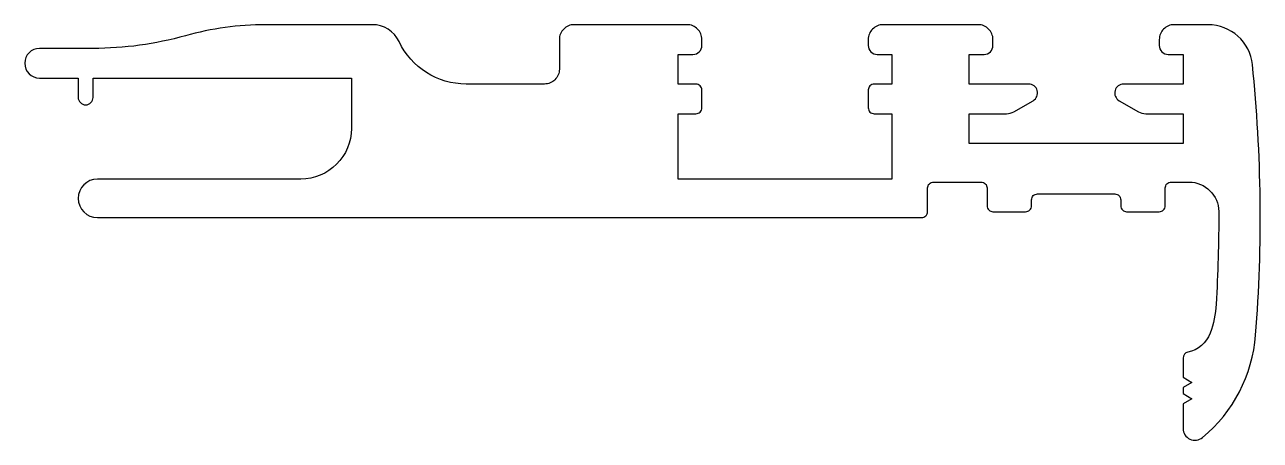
# Model space of a CAD drawing. Extents: x 237.2 to 278.8, y 258.4 to 272.4.
import ezdxf

# ---------------------------------------------------------------- set-up
doc = ezdxf.new("R2010")
doc.units = 0
doc.layers.add('ANA', color=220, linetype='CONTINUOUS')

msp = doc.modelspace()

# ---------------------------------------------------------------- linework, layer by layer
at = {"layer": 'ANA'}
msp.add_lwpolyline([(249.786, 271.873, 0.28969), (248.882, 272.445), (245.292, 272.445, 0.06852), (242.59, 272.072, -0.06852), (239.482, 271.645), (237.682, 271.645, 1), (237.682, 270.645), (238.982, 270.645), (238.982, 269.995, 1), (239.482, 269.995), (239.482, 270.645), (248.182, 270.645), (248.182, 268.945, -0.414214), (246.482, 267.245), (239.632, 267.245, 1), (239.632, 265.945), (267.382, 265.945, 0.414214), (267.582, 266.145), (267.582, 266.945, -0.414214), (267.782, 267.145), (269.382, 267.145, -0.414214), (269.582, 266.945), (269.582, 266.345, 0.414214), (269.782, 266.145), (270.882, 266.145, 0.414214), (271.082, 266.345), (271.082, 266.545, -0.414214), (271.282, 266.745), (273.882, 266.745, -0.414214), (274.082, 266.545), (274.082, 266.345, 0.414214), (274.282, 266.145), (275.382, 266.145, 0.414214), (275.582, 266.345), (275.582, 266.945, -0.414214), (275.782, 267.145), (276.382, 267.145, -0.412983), (277.382, 266.149, -0.016058), (277.295, 263.029, -0.071382), (277.095, 262.055, -0.26443), (276.344, 261.412, 0.359126), (276.182, 261.215), (276.182, 260.568), (276.482, 260.395), (276.182, 260.221), (276.182, 260.018), (276.482, 259.845), (276.182, 259.671), (276.182, 258.845, 0.635525), (276.838, 258.537, 0.202137), (278.625, 261.985, 0.045667), (278.516, 271.099, 0.384278), (277.024, 272.445), (275.882, 272.445, 0.414214), (275.382, 271.945), (275.382, 271.745, 0.414214), (275.682, 271.445), (276.182, 271.445), (276.182, 270.445), (274.182, 270.445, 0.767327), (274.032, 269.885), (274.678, 269.512, 0.131652), (274.928, 269.445), (276.182, 269.445), (276.182, 268.445), (268.982, 268.445), (268.982, 269.445), (270.236, 269.445, 0.131652), (270.486, 269.512), (271.132, 269.885, 0.767327), (270.982, 270.445), (268.982, 270.445), (268.982, 271.445), (269.482, 271.445, 0.414214), (269.782, 271.745), (269.782, 271.945, 0.414214), (269.282, 272.445), (266.082, 272.445, 0.414214), (265.582, 271.945), (265.582, 271.745, 0.414214), (265.882, 271.445), (266.382, 271.445), (266.382, 270.445), (265.782, 270.445, 0.414214), (265.582, 270.245), (265.582, 269.645, 0.414214), (265.782, 269.445), (266.382, 269.445), (266.382, 267.245), (259.182, 267.245), (259.182, 269.445), (259.782, 269.445, 0.414214), (259.982, 269.645), (259.982, 270.245, 0.414214), (259.782, 270.445), (259.182, 270.445), (259.182, 271.445), (259.682, 271.445, 0.414214), (259.982, 271.745), (259.982, 271.945, 0.414214), (259.482, 272.445), (255.682, 272.445, 0.414214), (255.182, 271.945), (255.182, 270.945, -0.414214), (254.682, 270.445), (252.044, 270.445, -0.28969)], format="xyb", close=True, dxfattribs=at)

doc.saveas('drawing.dxf')
